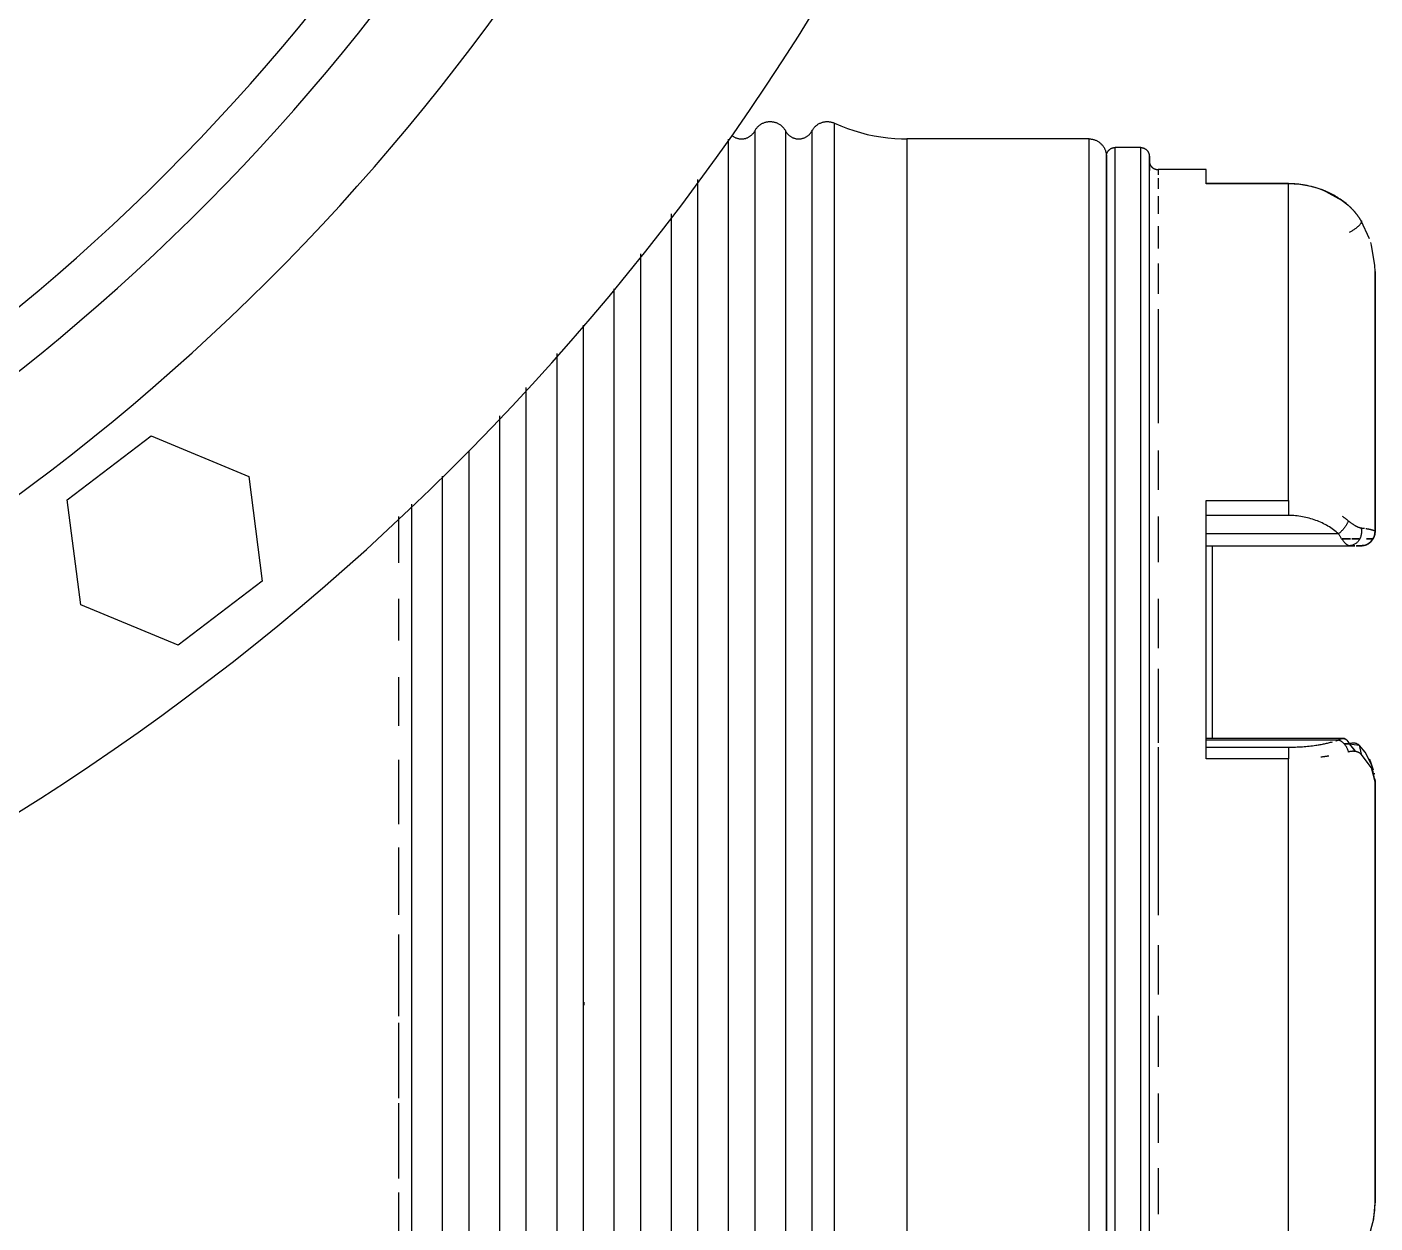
# Model space of a CAD drawing. Extents: x -181672 to 290600, y -29000 to 395522.
# Drawn here: x 8299.9 to 8395.7, y 33117.9 to 33202.9 of the extents above; entities that cross this region are included whole.
import ezdxf

# ---------------------------------------------------------------- set-up
doc = ezdxf.new("R2010")
doc.units = 0
doc.header["$LTSCALE"] = 10
doc.linetypes.add('XFM7P20PCW$0$Dashed', pattern=[2, 1, -1])

# ---------------------------------------------------------------- blocks, each defined once
blk = doc.blocks.new('XFM7P20PCW$0$A$Ccee4e352')
at = {"color": 1, "linetype": 'XFM7P20PCW$0$Dashed', "ltscale": 50}
for p, q in [((1082.41, -657.102), (1082.41, -556.785)), ((1074.862, -557.924), (1074.862, -656.553)), ((1076.742, -557.336), (1076.742, -656.551)), ((1078.926, -557.334), (1078.926, -656.553)), ((1080.805, -557.336), (1080.805, -656.551)), ((1100.486, -557.904), (1087.538, -557.904)), ((1087.538, -557.904), (1087.538, -655.983)), ((1100.486, -655.983), (1100.486, -557.904)), ((1101.717, -559.436), (1101.717, -559.135)), ((1104.153, -558.519), (1102.333, -558.519)), ((1102.333, -655.368), (1102.333, -558.519)), ((1104.153, -655.368), (1104.153, -558.519)), ((1104.769, -559.436), (1104.769, -559.135)), ((1101.717, -561.818), (1101.717, -559.81)), ((1104.769, -561.818), (1104.769, -559.81)), ((1108.8, -560.084), (1105.384, -560.084)), ((1105.384, -560.084), (1105.384, -560.454)), ((1108.8, -561.09), (1108.8, -560.084)), ((1072.679, -560.777), (1072.679, -656.551)), ((1105.384, -560.696), (1105.384, -561.446)), ((1114.644, -561.069), (1108.8, -561.069)), ((1114.644, -561.09), (1108.8, -561.09)), ((1114.644, -561.091), (1114.644, -561.069)), ((1114.644, -561.069), (1114.644, -561.09)), ((1114.644, -583.586), (1114.644, -561.09)), ((1105.384, -561.978), (1105.384, -563.235)), ((1101.717, -577.135), (1101.717, -562.774)), ((1104.769, -577.135), (1104.769, -562.774)), ((1070.799, -563.226), (1070.799, -656.553)), ((1120.414, -565.003), (1119.812, -563.713)), ((1119.828, -563.731), (1119.812, -563.713)), ((1105.384, -564.092), (1105.384, -565.683)), ((1068.617, -566.076), (1068.617, -656.551)), ((1105.384, -566.754), (1105.384, -568.904)), ((1120.8, -567.328), (1120.787, -566.899)), ((1120.8, -567.328), (1120.8, -585.808)), ((1066.737, -568.562), (1066.737, -656.553)), ((1105.384, -570.009), (1105.384, -578.105)), ((1064.554, -571.134), (1064.554, -656.159)), ((1062.674, -573.15), (1062.674, -655.568)), ((1060.491, -575.576), (1060.491, -654.962)), ((1058.611, -577.587), (1058.611, -654.517)), ((1027.904, -583.552), (1033.87, -578.997)), ((1033.87, -578.997), (1040.797, -581.887)), ((1101.717, -586.2), (1101.717, -579.278)), ((1104.769, -586.2), (1104.769, -579.278)), ((1056.428, -580.065), (1056.428, -654.086)), ((1105.384, -580.034), (1105.384, -582.846)), ((1040.797, -581.887), (1041.759, -589.331)), ((1054.548, -581.861), (1054.548, -653.796)), ((1028.866, -590.996), (1027.904, -583.552)), ((1052.366, -583.866), (1052.366, -653.549)), ((1108.8, -601.96), (1108.8, -583.586)), ((1108.8, -583.586), (1114.644, -583.586)), ((1114.644, -583.586), (1114.644, -584.659)), ((1051.426, -584.723), (1051.426, -587.346)), ((1105.384, -584.731), (1105.384, -587.981)), ((1114.644, -584.659), (1108.8, -584.659)), ((1118.209, -585.957), (1108.8, -585.957)), ((1108.8, -586.808), (1118.972, -586.808)), ((1108.8, -586.808), (1118.972, -586.808)), ((1109.236, -586.786), (1109.236, -600.517)), ((1118.972, -586.808), (1119.357, -586.808)), ((1119.46, -586.808), (1119.798, -586.808)), ((1120.676, -586.285), (1120.507, -586.515)), ((1051.426, -587.346), (1051.426, -588.021)), ((1101.717, -596.305), (1101.717, -588.648)), ((1104.769, -596.305), (1104.769, -588.648)), ((1041.759, -589.331), (1035.793, -593.885)), ((1051.426, -590.578), (1051.426, -592.679)), ((1105.384, -590.589), (1105.384, -594.094)), ((1035.793, -593.885), (1028.866, -590.996)), ((1051.426, -592.679), (1051.426, -593.544)), ((1105.384, -595.564), (1105.384, -600.821)), ((1051.426, -596.146), (1051.426, -598.203)), ((1051.426, -598.203), (1051.426, -599.604)), ((1101.717, -615.184), (1101.717, -598.935)), ((1104.769, -615.184), (1104.769, -598.935)), ((1105.384, -601.129), (1105.384, -613.066)), ((1118.513, -600.498), (1108.8, -600.498)), ((1108.8, -600.606), (1118.21, -600.606)), ((1108.8, -601.121), (1114.644, -601.121)), ((1114.644, -601.121), (1114.644, -601.96)), ((1118.514, -600.499), (1118.388, -600.499)), ((1118.972, -600.88), (1118.636, -600.88)), ((1118.636, -600.881), (1118.972, -600.881)), ((1118.972, -600.88), (1119.386, -601.411)), ((1051.426, -602.026), (1051.426, -603.846)), ((1114.644, -601.96), (1108.8, -601.96)), ((1114.644, -638.361), (1114.644, -601.96)), ((1120.74, -602.973), (1120.746, -603.034)), ((1051.426, -603.846), (1051.426, -606.601)), ((1120.778, -603.364), (1120.8, -603.595)), ((1120.8, -603.594), (1120.8, -633.496)), ((1051.426, -608.254), (1051.426, -609.529)), ((1051.426, -609.529), (1051.426, -613.033)), ((1051.426, -614.422), (1051.426, -615.178)), ((1051.426, -615.178), (1051.426, -620.232)), ((1105.384, -615.184), (1105.384, -618.696)), ((1101.717, -625.239), (1101.717, -617.582)), ((1104.769, -625.239), (1104.769, -617.582)), ((1105.384, -620.218), (1105.384, -623.836)), ((1051.426, -620.717), (1051.426, -626.07)), ((1105.384, -625.725), (1105.384, -629.244)), ((1051.426, -626.424), (1051.426, -631.167)), ((1101.717, -634.609), (1101.717, -627.687)), ((1104.769, -634.609), (1104.769, -627.687)), ((1051.426, -631.167), (1051.426, -631.765)), ((1105.384, -631.04), (1105.384, -634.308)), ((1051.426, -632.758), (1051.426, -635.938))]:
    blk.add_line(p, q, dxfattribs=at)
at = {"color": 1, "linetype": 'XFM7P20PCW$0$Dashed', "ltscale": 50, "flags": 128}
for points in [[(1076.742, -557.336), (1076.766, -557.292), (1076.791, -557.25), (1076.818, -557.209), (1076.846, -557.169), (1076.877, -557.13), (1076.908, -557.092), (1076.941, -557.056), (1076.976, -557.021), (1077.012, -556.987), (1077.049, -556.955), (1077.088, -556.924), (1077.128, -556.895), (1077.169, -556.868), (1077.21, -556.842), (1077.253, -556.818), (1077.297, -556.796), (1077.342, -556.775), (1077.388, -556.756), (1077.434, -556.739), (1077.481, -556.724), (1077.528, -556.711), (1077.576, -556.7), (1077.624, -556.69), (1077.673, -556.683), (1077.722, -556.677), (1077.771, -556.674), (1077.82, -556.672), (1077.87, -556.673), (1077.919, -556.675), (1077.968, -556.679), (1078.017, -556.686), (1078.065, -556.694), (1078.113, -556.704), (1078.161, -556.716), (1078.208, -556.73), (1078.255, -556.746), (1078.301, -556.764), (1078.346, -556.784), (1078.39, -556.805), (1078.434, -556.828), (1078.476, -556.853), (1078.518, -556.879), (1078.558, -556.907), (1078.598, -556.937), (1078.636, -556.968), (1078.672, -557.001), (1078.708, -557.036), (1078.742, -557.071), (1078.774, -557.108), (1078.805, -557.146), (1078.835, -557.186), (1078.863, -557.226), (1078.889, -557.268), (1078.913, -557.311), (1078.926, -557.334)], [(1080.805, -557.336), (1080.828, -557.292), (1080.854, -557.25), (1080.881, -557.209), (1080.909, -557.169), (1080.939, -557.13), (1080.971, -557.092), (1081.004, -557.056), (1081.039, -557.021), (1081.075, -556.987), (1081.112, -556.955), (1081.151, -556.924), (1081.191, -556.895), (1081.231, -556.868), (1081.273, -556.842), (1081.316, -556.818), (1081.36, -556.796), (1081.405, -556.775), (1081.451, -556.756), (1081.497, -556.74), (1081.544, -556.724), (1081.591, -556.711), (1081.639, -556.7), (1081.687, -556.691), (1081.736, -556.683), (1081.785, -556.678), (1081.834, -556.674), (1081.883, -556.673), (1081.933, -556.673), (1081.982, -556.676), (1082.031, -556.68), (1082.08, -556.686), (1082.128, -556.695), (1082.176, -556.705), (1082.224, -556.717), (1082.271, -556.731), (1082.318, -556.747), (1082.364, -556.765), (1082.409, -556.784), (1082.41, -556.785)], [(1082.41, -556.785), (1082.861, -556.981), (1083.32, -557.159), (1083.786, -557.318), (1084.258, -557.459), (1084.735, -557.58), (1085.217, -557.683), (1085.702, -557.766), (1086.191, -557.83), (1086.681, -557.874), (1087.173, -557.898), (1087.538, -557.904)], [(1075.127, -557.662), (1075.16, -557.688), (1075.195, -557.713), (1075.23, -557.737), (1075.266, -557.759), (1075.303, -557.779), (1075.341, -557.799), (1075.379, -557.816), (1075.418, -557.833), (1075.458, -557.847), (1075.499, -557.86), (1075.54, -557.871), (1075.581, -557.881), (1075.622, -557.889), (1075.664, -557.895), (1075.707, -557.9), (1075.749, -557.903), (1075.791, -557.904), (1075.802, -557.905)], [(1075.802, -557.905), (1075.845, -557.904), (1075.887, -557.901), (1075.929, -557.897), (1075.971, -557.891), (1076.013, -557.883), (1076.054, -557.874), (1076.095, -557.863), (1076.136, -557.851), (1076.176, -557.837), (1076.215, -557.821), (1076.254, -557.804), (1076.292, -557.785), (1076.329, -557.764), (1076.366, -557.743), (1076.401, -557.719), (1076.436, -557.695), (1076.469, -557.669), (1076.502, -557.641), (1076.533, -557.613), (1076.563, -557.583), (1076.592, -557.552), (1076.62, -557.52), (1076.646, -557.487), (1076.671, -557.452), (1076.695, -557.417), (1076.717, -557.381), (1076.738, -557.344), (1076.742, -557.336)], [(1078.926, -557.334), (1078.946, -557.371), (1078.968, -557.408), (1078.992, -557.443), (1079.016, -557.478), (1079.042, -557.511), (1079.07, -557.543), (1079.098, -557.575), (1079.128, -557.605), (1079.159, -557.634), (1079.191, -557.661), (1079.225, -557.688), (1079.259, -557.713), (1079.294, -557.736), (1079.33, -557.758), (1079.367, -557.779), (1079.405, -557.798), (1079.444, -557.816), (1079.483, -557.832), (1079.523, -557.846), (1079.563, -557.859), (1079.604, -557.871), (1079.646, -557.88), (1079.687, -557.888), (1079.729, -557.894), (1079.771, -557.899), (1079.814, -557.902), (1079.856, -557.903), (1079.866, -557.903)], [(1079.866, -557.903), (1079.908, -557.902), (1079.95, -557.9), (1079.993, -557.896), (1080.035, -557.89), (1080.076, -557.882), (1080.118, -557.873), (1080.159, -557.862), (1080.199, -557.849), (1080.239, -557.835), (1080.279, -557.82), (1080.317, -557.802), (1080.355, -557.783), (1080.393, -557.763), (1080.429, -557.741), (1080.464, -557.718), (1080.499, -557.693), (1080.532, -557.667), (1080.565, -557.64), (1080.596, -557.612), (1080.626, -557.582), (1080.655, -557.551), (1080.683, -557.519), (1080.709, -557.485), (1080.734, -557.451), (1080.758, -557.416), (1080.78, -557.38), (1080.801, -557.343), (1080.805, -557.336)], [(1100.486, -557.904), (1100.535, -557.905), (1100.585, -557.908), (1100.634, -557.913), (1100.682, -557.92), (1100.731, -557.928), (1100.779, -557.939), (1100.826, -557.952), (1100.873, -557.966), (1100.92, -557.983), (1100.966, -558.001), (1101.011, -558.021), (1101.055, -558.043), (1101.098, -558.067), (1101.14, -558.092), (1101.181, -558.119), (1101.221, -558.147), (1101.26, -558.178), (1101.298, -558.209), (1101.334, -558.243), (1101.369, -558.277), (1101.403, -558.313), (1101.435, -558.35), (1101.466, -558.389), (1101.495, -558.429), (1101.522, -558.47), (1101.548, -558.512), (1101.572, -558.555), (1101.594, -558.599), (1101.615, -558.643), (1101.634, -558.689), (1101.651, -558.735), (1101.666, -558.782), (1101.679, -558.829), (1101.69, -558.877), (1101.699, -558.926), (1101.707, -558.974), (1101.712, -559.023), (1101.716, -559.072), (1101.717, -559.122), (1101.717, -559.135)], [(1101.717, -559.135), (1101.718, -559.11), (1101.719, -559.086), (1101.722, -559.061), (1101.725, -559.037), (1101.73, -559.013), (1101.735, -558.989), (1101.741, -558.965), (1101.749, -558.941), (1101.757, -558.918), (1101.766, -558.895), (1101.776, -558.873), (1101.787, -558.851), (1101.799, -558.829), (1101.811, -558.808), (1101.825, -558.787), (1101.839, -558.767), (1101.854, -558.748), (1101.87, -558.729), (1101.887, -558.711), (1101.904, -558.693), (1101.922, -558.677), (1101.941, -558.66), (1101.96, -558.645), (1101.98, -558.631), (1102, -558.617), (1102.021, -558.604), (1102.043, -558.592), (1102.065, -558.581), (1102.087, -558.571), (1102.11, -558.561), (1102.133, -558.553), (1102.156, -558.545), (1102.18, -558.539), (1102.204, -558.533), (1102.228, -558.528), (1102.253, -558.525), (1102.277, -558.522), (1102.302, -558.52), (1102.326, -558.519), (1102.333, -558.519)], [(1101.717, -654.752), (1101.717, -654.714), (1101.717, -654.599), (1101.717, -654.408), (1101.717, -654.141), (1101.717, -653.799), (1101.717, -653.382), (1101.717, -652.89), (1101.717, -652.325), (1101.717, -651.687), (1101.717, -650.978), (1101.717, -650.198), (1101.717, -649.349), (1101.717, -648.433), (1101.717, -647.449), (1101.717, -646.402), (1101.717, -645.29), (1101.717, -644.118), (1101.717, -642.886), (1101.717, -641.597), (1101.717, -640.252), (1101.717, -638.854), (1101.717, -637.405), (1101.717, -635.907), (1101.717, -634.363), (1101.717, -632.774), (1101.717, -631.145), (1101.717, -629.477), (1101.717, -627.773), (1101.717, -626.035), (1101.717, -624.267), (1101.717, -622.471), (1101.717, -620.651), (1101.717, -618.808), (1101.717, -616.947), (1101.717, -615.069), (1101.717, -613.179), (1101.717, -611.278), (1101.717, -609.371), (1101.717, -607.46), (1101.717, -605.547), (1101.717, -603.638), (1101.717, -601.733), (1101.717, -599.837), (1101.717, -597.952), (1101.717, -596.081), (1101.717, -594.228), (1101.717, -592.395), (1101.717, -590.586), (1101.717, -588.802), (1101.717, -587.048), (1101.717, -585.326), (1101.717, -583.638), (1101.717, -581.987), (1101.717, -580.376), (1101.717, -578.808), (1101.717, -577.285), (1101.717, -575.809), (1101.717, -574.383), (1101.717, -573.009), (1101.717, -571.69), (1101.717, -570.427), (1101.717, -569.222), (1101.717, -568.077), (1101.717, -566.995), (1101.717, -565.977), (1101.717, -565.024), (1101.717, -564.138), (1101.717, -563.321), (1101.717, -562.574), (1101.717, -561.897), (1101.717, -561.293), (1101.717, -560.761), (1101.717, -560.304), (1101.717, -559.921), (1101.717, -559.613), (1101.717, -559.381), (1101.717, -559.226), (1101.717, -559.146), (1101.717, -559.135)], [(1101.717, -559.135), (1101.717, -559.173), (1101.717, -559.288), (1101.717, -559.479), (1101.717, -559.746), (1101.717, -560.088), (1101.717, -560.505), (1101.717, -560.997), (1101.717, -561.562), (1101.717, -562.2), (1101.717, -562.909), (1101.717, -563.689), (1101.717, -564.538), (1101.717, -565.454), (1101.717, -566.437), (1101.717, -567.485), (1101.717, -568.596), (1101.717, -569.769), (1101.717, -571.001), (1101.717, -572.29), (1101.717, -573.635), (1101.717, -575.033), (1101.717, -576.482), (1101.717, -577.98), (1101.717, -579.524), (1101.717, -581.112), (1101.717, -582.742), (1101.717, -584.41), (1101.717, -586.114), (1101.717, -587.852), (1101.717, -589.62), (1101.717, -591.415), (1101.717, -593.236), (1101.717, -595.079), (1101.717, -596.94), (1101.717, -598.818), (1101.717, -600.708), (1101.717, -602.609), (1101.717, -604.516), (1101.717, -606.427), (1101.717, -608.339), (1101.717, -610.249), (1101.717, -612.154), (1101.717, -614.05), (1101.717, -615.935), (1101.717, -617.806), (1101.717, -619.659), (1101.717, -621.492), (1101.717, -623.301), (1101.717, -625.084), (1101.717, -626.839), (1101.717, -628.561), (1101.717, -630.249), (1101.717, -631.9), (1101.717, -633.511), (1101.717, -635.079), (1101.717, -636.602), (1101.717, -638.078), (1101.717, -639.504), (1101.717, -640.878), (1101.717, -642.197), (1101.717, -643.46), (1101.717, -644.665), (1101.717, -645.809), (1101.717, -646.892), (1101.717, -647.91), (1101.717, -648.863), (1101.717, -649.749), (1101.717, -650.566), (1101.717, -651.313), (1101.717, -651.99), (1101.717, -652.594), (1101.717, -653.125), (1101.717, -653.583), (1101.717, -653.966), (1101.717, -654.274), (1101.717, -654.505), (1101.717, -654.661), (1101.717, -654.741), (1101.717, -654.752)], [(1101.717, -560.139), (1101.717, -559.921), (1101.717, -559.613), (1101.717, -559.381), (1101.717, -559.226), (1101.717, -559.146), (1101.717, -559.135)], [(1101.717, -559.135), (1101.717, -559.173), (1101.717, -559.288), (1101.717, -559.479), (1101.717, -559.746), (1101.717, -560.088), (1101.717, -560.505), (1101.717, -560.572)], [(1104.153, -558.519), (1104.178, -558.52), (1104.202, -558.521), (1104.227, -558.524), (1104.251, -558.527), (1104.275, -558.532), (1104.299, -558.537), (1104.323, -558.543), (1104.347, -558.551), (1104.37, -558.559), (1104.393, -558.568), (1104.415, -558.578), (1104.437, -558.589), (1104.459, -558.601), (1104.48, -558.613), (1104.501, -558.627), (1104.521, -558.641), (1104.54, -558.656), (1104.559, -558.672), (1104.577, -558.689), (1104.595, -558.706), (1104.611, -558.724), (1104.627, -558.743), (1104.643, -558.762), (1104.657, -558.782), (1104.671, -558.802), (1104.684, -558.823), (1104.696, -558.845), (1104.707, -558.867), (1104.717, -558.889), (1104.727, -558.912), (1104.735, -558.935), (1104.743, -558.958), (1104.749, -558.982), (1104.755, -559.006), (1104.76, -559.03), (1104.763, -559.055), (1104.766, -559.079), (1104.768, -559.104), (1104.769, -559.128), (1104.769, -559.135)], [(1104.769, -654.752), (1104.769, -654.714), (1104.769, -654.599), (1104.769, -654.408), (1104.769, -654.141), (1104.769, -653.799), (1104.769, -653.382), (1104.769, -652.89), (1104.769, -652.325), (1104.769, -651.687), (1104.769, -650.978), (1104.769, -650.198), (1104.769, -649.349), (1104.769, -648.433), (1104.769, -647.449), (1104.769, -646.402), (1104.769, -645.29), (1104.769, -644.118), (1104.769, -642.886), (1104.769, -641.597), (1104.769, -640.252), (1104.769, -638.854), (1104.769, -637.405), (1104.769, -635.907), (1104.769, -634.363), (1104.769, -632.774), (1104.769, -631.145), (1104.769, -629.477), (1104.769, -627.773), (1104.769, -626.035), (1104.769, -624.267), (1104.769, -622.471), (1104.769, -620.651), (1104.769, -618.808), (1104.769, -616.947), (1104.769, -615.069), (1104.769, -613.179), (1104.769, -611.278), (1104.769, -609.371), (1104.769, -607.46), (1104.769, -605.547), (1104.769, -603.638), (1104.769, -601.733), (1104.769, -599.837), (1104.769, -597.952), (1104.769, -596.081), (1104.769, -594.228), (1104.769, -592.395), (1104.769, -590.586), (1104.769, -588.802), (1104.769, -587.048), (1104.769, -585.326), (1104.769, -583.638), (1104.769, -581.987), (1104.769, -580.376), (1104.769, -578.808), (1104.769, -577.285), (1104.769, -575.809), (1104.769, -574.383), (1104.769, -573.009), (1104.769, -571.69), (1104.769, -570.427), (1104.769, -569.222), (1104.769, -568.077), (1104.769, -566.995), (1104.769, -565.977), (1104.769, -565.024), (1104.769, -564.138), (1104.769, -563.321), (1104.769, -562.574), (1104.769, -561.897), (1104.769, -561.293), (1104.769, -560.761), (1104.769, -560.304), (1104.769, -559.921), (1104.769, -559.613), (1104.769, -559.381), (1104.769, -559.226), (1104.769, -559.146), (1104.769, -559.135)], [(1104.769, -559.135), (1104.769, -559.173), (1104.769, -559.288), (1104.769, -559.479), (1104.769, -559.746), (1104.769, -560.088), (1104.769, -560.155)], [(1104.769, -559.49), (1104.77, -559.514), (1104.772, -559.539), (1104.776, -559.563), (1104.78, -559.587), (1104.785, -559.611), (1104.791, -559.635), (1104.798, -559.659), (1104.806, -559.682), (1104.815, -559.705), (1104.825, -559.728), (1104.836, -559.75), (1104.848, -559.771), (1104.86, -559.793), (1104.874, -559.813), (1104.888, -559.833), (1104.903, -559.853), (1104.919, -559.872), (1104.935, -559.89), (1104.952, -559.908), (1104.97, -559.925), (1104.989, -559.941), (1105.008, -559.956), (1105.028, -559.971), (1105.048, -559.985), (1105.069, -559.998), (1105.091, -560.01), (1105.112, -560.021), (1105.135, -560.031), (1105.157, -560.041), (1105.181, -560.05), (1105.204, -560.057), (1105.228, -560.064), (1105.252, -560.07), (1105.276, -560.075), (1105.3, -560.078), (1105.324, -560.081), (1105.349, -560.083), (1105.374, -560.084), (1105.384, -560.084)], [(1114.644, -561.07), (1115.459, -561.119), (1116.275, -561.267), (1117.045, -561.509), (1118.467, -562.27), (1118.859, -562.577)], [(1120.787, -566.888), (1120.553, -565.456), (1120.495, -565.255)], [(1120.8, -567.328), (1120.8, -567.734), (1120.8, -568.202), (1120.8, -568.733), (1120.8, -569.324), (1120.8, -569.548)], [(1120.8, -585.808), (1120.8, -584.434), (1120.8, -583.096), (1120.8, -581.796), (1120.8, -580.536), (1120.8, -579.319), (1120.8, -578.145), (1120.8, -577.018), (1120.8, -575.939), (1120.8, -574.909), (1120.8, -573.93), (1120.8, -573.004), (1120.8, -572.133), (1120.8, -571.317), (1120.8, -570.559), (1120.8, -569.858), (1120.8, -569.217), (1120.8, -568.636), (1120.8, -568.116), (1120.8, -567.659), (1120.8, -567.328)], [(1119.365, -586.808), (1119.259, -586.808), (1118.972, -586.808)], [(1119.798, -586.808), (1119.754, -586.808), (1119.649, -586.808), (1119.484, -586.808)], [(1119.994, -586.787), (1120.191, -586.729), (1120.368, -586.632), (1120.527, -586.495), (1120.661, -586.317)], [(1118.972, -600.88), (1119.664, -600.968), (1119.812, -601.624)], [(1119.402, -601.431), (1119.259, -601.221), (1118.972, -600.881)], [(1120.8, -603.594), (1120.584, -602.407), (1120.092, -601.477), (1119.688, -600.992)], [(1120.8, -603.594), (1120.553, -602.578), (1119.812, -601.624)], [(1120.378, -601.984), (1120.451, -602.088), (1120.658, -602.722)], [(1120.8, -633.496), (1120.8, -632.241), (1120.8, -630.946), (1120.8, -629.612), (1120.8, -628.242), (1120.8, -626.838), (1120.8, -625.402), (1120.8, -623.936), (1120.8, -622.444), (1120.8, -620.926), (1120.8, -619.386), (1120.8, -617.827), (1120.8, -616.25), (1120.8, -614.658), (1120.8, -613.053), (1120.8, -611.439), (1120.8, -609.818), (1120.8, -608.192), (1120.8, -606.564), (1120.8, -604.936), (1120.8, -603.594)], [(1119.826, -637.086), (1120.333, -636.041), (1120.709, -634.637), (1120.8, -633.496)]]:
    blk.add_lwpolyline(points, dxfattribs=at)
at = {"color": 1, "linetype": 'XFM7P20PCW$0$Dashed', "ltscale": 50}
for centre, radius, start, end in [((931.8, -457.243), 175, 271.02048, 88.97992), ((931.8, -457.243), 156.34, 271.141, 88.85965), ((931.8, -457.243), 149.377, 270.54134, 89.45852), ((931.8, -457.243), 145.83, 269.99993, 89.99993), ((931.8, -457.243), 120.962, 269.99993, 89.99993), ((1119.8, -585.808), 1, 281.20458, 0), ((1048.2, -620.943), 16.5, 5.18092, 5.92013)]:
    blk.add_arc(centre, radius, start, end, dxfattribs=at)
for points, knots in [([(1117.488, -561.715), (1117.317, -561.635), (1116.432, -561.267), (1115.442, -561.09), (1114.644, -561.09)], [-0.6239583, -0.6239583, -0.6239583, -0.6239583, -0.5, 0, 0, 0, 0]), ([(1119.812, -563.713), (1119.762, -563.631), (1119.657, -563.469), (1119.498, -563.254), (1119.344, -563.068), (1119.153, -562.858), (1119.003, -562.715), (1118.901, -562.627)], [0, 0, 0, 0, 0.2, 0.4, 0.55, 0.7, 1, 1, 1, 1]), ([(1120.154, -585.589), (1120.319, -585.614), (1120.665, -585.683), (1120.8, -585.76), (1120.8, -585.808)], [-0.8099794, -0.8099794, -0.8099794, -0.8099794, -0.5, 0, 0, 0, 0]), ([(1119.994, -586.789), (1120.045, -586.779), (1120.145, -586.751), (1120.284, -586.688), (1120.412, -586.604), (1120.542, -586.487), (1120.622, -586.383), (1120.661, -586.316)], [0, 0, 0, 0, 0.1875, 0.375, 0.5625, 0.75, 1, 1, 1, 1]), ([(1114.644, -601.121), (1115.318, -601.121), (1116.453, -601.039), (1117.418, -600.839), (1117.777, -600.74)], [-1, -1, -1, -1, -0.5, -0.1481698, -0.1481698, -0.1481698, -0.1481698]), ([(1118.972, -600.881), (1118.877, -600.683), (1118.735, -600.538), (1118.575, -600.503), (1118.546, -600.501)], [-1, -1, -1, -1, -0.5, -0.3936837, -0.3936837, -0.3936837, -0.3936837]), ([(1119.812, -601.624), (1119.762, -601.58), (1119.657, -601.506), (1119.498, -601.445), (1119.344, -601.418), (1119.153, -601.412), (1119.003, -601.436), (1118.901, -601.465)], [0, 0, 0, 0, 0.2, 0.4, 0.55, 0.7, 1, 1, 1, 1])]:
    blk.add_open_spline(points, degree=3, knots=knots, dxfattribs=at)
for points in [[(1118.901, -562.627), (1118.485, -562.268), (1118.01, -561.96), (1117.493, -561.717)], [(1119.811, -563.713), (1119.872, -563.759), (1119.79, -564.028), (1119.203, -564.431), (1118.972, -564.556)], [(1118.209, -585.957), (1117.751, -585.558), (1116.648, -584.901), (1115.32, -584.659), (1114.644, -584.659)], [(1118.901, -585.032), (1118.856, -585.173), (1118.668, -585.531), (1118.351, -585.848), (1118.209, -585.957)], [(1118.477, -584.719), (1118.625, -584.819), (1118.766, -584.923), (1118.901, -585.032)], [(1118.901, -585.032), (1119.068, -585.168), (1119.4, -585.404), (1119.69, -585.53), (1119.811, -585.544)], [(1118.972, -586.808), (1118.877, -586.808), (1118.644, -586.636), (1118.358, -586.217), (1118.209, -585.957)], [(1119.811, -585.544), (1119.872, -585.8), (1119.79, -586.526), (1119.203, -586.808), (1118.972, -586.808)], [(1119.811, -585.544), (1119.895, -585.554), (1119.973, -585.564), (1120.045, -585.573)], [(1120.8, -585.808), (1120.8, -585.896), (1120.778, -586.067), (1120.708, -586.234), (1120.661, -586.316)], [(1120.661, -586.317), (1120.708, -586.235), (1120.778, -586.068), (1120.8, -585.896), (1120.8, -585.809)], [(1119.062, -586.32), (1118.86, -586.32), (1118.659, -586.321), (1118.457, -586.321)], [(1118.457, -586.322), (1118.659, -586.321), (1118.861, -586.321), (1119.062, -586.321)], [(1119.148, -586.32), (1119.326, -586.32), (1119.504, -586.32), (1119.682, -586.319)], [(1119.682, -586.319), (1119.504, -586.319), (1119.326, -586.319), (1119.148, -586.32)], [(1119.994, -586.786), (1119.93, -586.801), (1119.865, -586.808), (1119.798, -586.808)], [(1119.798, -586.809), (1119.865, -586.809), (1119.931, -586.801), (1119.994, -586.787)], [(1120.661, -586.316), (1120.505, -586.317), (1120.349, -586.317), (1120.194, -586.318)], [(1120.194, -586.318), (1120.349, -586.318), (1120.505, -586.317), (1120.661, -586.317)], [(1118.027, -600.666), (1118.089, -600.647), (1118.15, -600.627), (1118.21, -600.606)], [(1118.513, -600.499), (1118.416, -600.499), (1118.315, -600.535), (1118.209, -600.608)], [(1118.21, -600.606), (1118.241, -600.587), (1118.302, -600.553), (1118.389, -600.518), (1118.468, -600.498), (1118.544, -600.497), (1118.631, -600.513), (1118.714, -600.546), (1118.781, -600.6), (1118.845, -600.673), (1118.91, -600.765), (1118.951, -600.84), (1118.972, -600.88)], [(1118.21, -600.606), (1118.352, -600.65), (1118.668, -600.867), (1118.856, -601.276), (1118.901, -601.465)], [(1119.664, -600.969), (1119.496, -600.821), (1119.203, -600.805), (1118.972, -600.881)], [(1117.507, -601.755), (1117.33, -601.782), (1117.148, -601.807), (1116.961, -601.829)], [(1120.669, -634.802), (1120.756, -634.371), (1120.8, -633.932), (1120.8, -633.496)]]:
    blk.add_open_spline(points, degree=3, dxfattribs=at)
blk = doc.blocks.new('XFM7P20PCW')
blk.add_blockref('XFM7P20PCW$0$A$Ccee4e352', (7274.8799, 33752.84065))

msp = doc.modelspace()

# ---------------------------------------------------------------- block references
msp.add_blockref('XFM7P20PCW', (0, 0))

doc.saveas('drawing.dxf')
